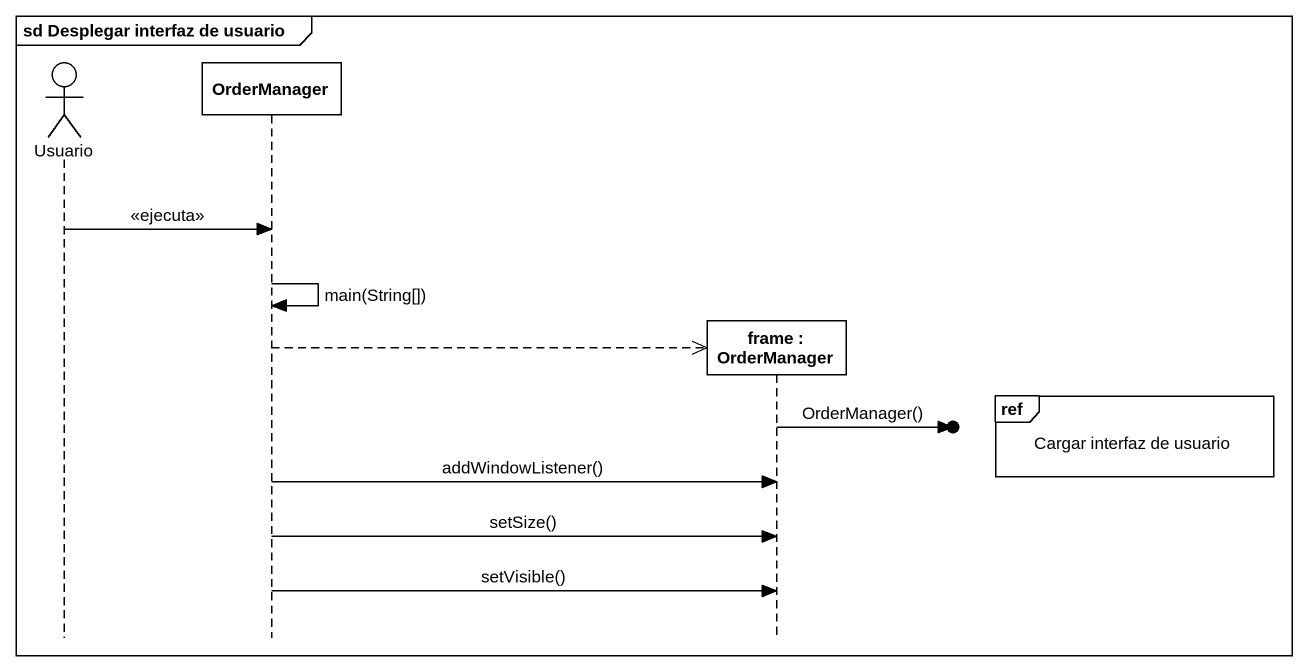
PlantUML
@startuml
mainframe sd Desplegar interfaz de usuario
hide footbox
actor Usuario
participant OrderManager
participant "frame : OrderManager" as frame_

Usuario -> OrderManager : <<ejecuta>>
OrderManager -> OrderManager : main(String[])
OrderManager -->> frame_ **
ref over frame_ : Cargar interfaz de usuario
frame_ ->o] : OrderManager()
OrderManager -> frame_ : addWindowListener()
OrderManager -> frame_ : setSize()
OrderManager -> frame_ : setVisible()
@enduml
